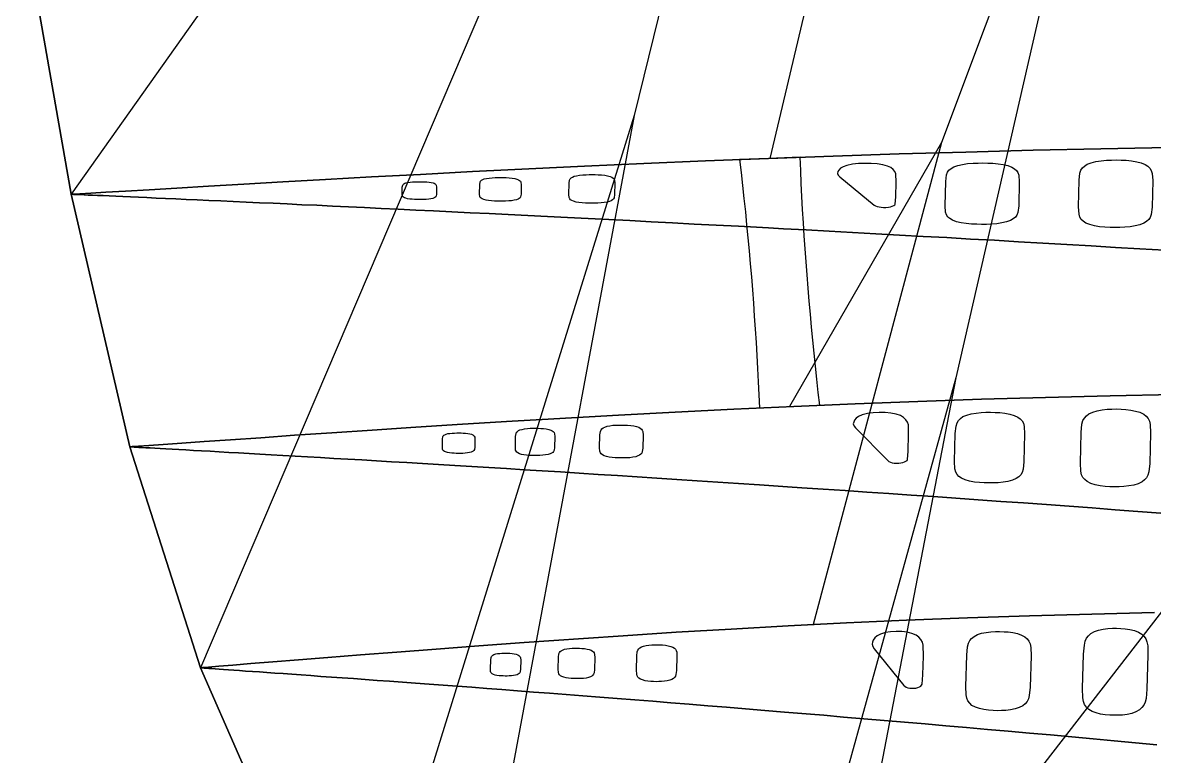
# Model space of a CAD drawing. Extents: x -1328 to 1439, y -3653 to 3653.
# Drawn here: x -1192 to 39, y -3169 to -2372 of the extents above; entities that cross this region are included whole.
import ezdxf

# ---------------------------------------------------------------- set-up
doc = ezdxf.new("R2010")
doc.units = 0
for name, color, linetype in [('BANDESTENSION', 5, 'CONTINUOUS'), ('EXTRADOS', 7, 'CONTINUOUS'), ('INTRADOS', 7, 'CONTINUOUS'), ('NERVURES', 1, 'CONTINUOUS'), ('SUSPENTAGE', 8, 'CONTINUOUS'), ('TROUS', 2, 'CONTINUOUS')]:
    doc.layers.add(name, color=color, linetype=linetype)

msp = doc.modelspace()

# ---------------------------------------------------------------- linework, layer by layer
at = {"layer": 'BANDESTENSION', "color": 5, "linetype": 'CONTINUOUS'}
msp.add_polyline3d([(-346.8, -2518.3, 529.4), (-381.1, -2519.5, 526.5), (-412.6, -2520.8, 523.6), (-412.6, -2520.8, 523.6), (-410.9, -2534.9, 532.4), (-409.3, -2549.1, 541.2), (-407.8, -2563.2, 549.9), (-406.3, -2577.4, 558.7), (-404.9, -2591.6, 567.5), (-403.5, -2605.7, 576.2), (-402.2, -2619.9, 585), (-401, -2634.1, 593.8), (-399.8, -2648.3, 602.5), (-398.7, -2662.5, 611.3), (-397.6, -2676.8, 620), (-396.6, -2691, 628.8), (-395.6, -2705.2, 637.5), (-394.7, -2719.4, 646.2), (-393.9, -2733.7, 655), (-393.1, -2747.9, 663.7), (-392.4, -2762.2, 672.4), (-391.7, -2776.4, 681.2), (-391.1, -2790.7, 689.9), (-391.1, -2790.7, 689.9), (-353.7, -2789, 693.1), (-325.3, -2787.8, 695.2), (-325.3, -2787.8, 695.2), (-327, -2773.7, 686.5), (-328.5, -2759.5, 677.7), (-330.1, -2745.4, 669), (-331.6, -2731.3, 660.2), (-333, -2717.1, 651.5), (-334.3, -2702.9, 642.8), (-335.6, -2688.8, 634), (-336.9, -2674.6, 625.3), (-338.1, -2660.4, 616.6), (-339.2, -2646.2, 607.8), (-340.3, -2632, 599.1), (-341.3, -2617.8, 590.4), (-342.2, -2603.6, 581.7), (-343.1, -2589.4, 573), (-344, -2575.2, 564.2), (-344.8, -2561, 555.5), (-345.5, -2546.8, 546.8), (-346.1, -2532.5, 538.1), (-346.8, -2518.3, 529.4), (-346.8, -2518.3, 529.4)], dxfattribs=at)
at = {"layer": 'EXTRADOS', "color": 7, "linetype": 'CONTINUOUS'}
for points in [[(49.4, -2619.3, 292), (22.9, -2617.8, 295.7), (-3.6, -2616.2, 299.4), (-30.1, -2614.6, 303.1), (-56.5, -2613.1, 306.7), (-82.8, -2611.5, 310.3), (-109.1, -2610, 313.8), (-135.2, -2608.5, 317.4), (-161.3, -2607.1, 320.8), (-187.3, -2605.6, 324.2), (-213.1, -2604.2, 327.6), (-238.8, -2602.8, 331), (-264.4, -2601.3, 334.3), (-289.8, -2600, 337.5), (-315, -2598.6, 340.7), (-340, -2597.2, 343.9), (-364.8, -2595.9, 347), (-381.3, -2595, 349.1), (-413.8, -2593.3, 353.1), (-438, -2592, 356.1), (-461.9, -2590.8, 359.1), (-485.6, -2589.6, 362), (-508.9, -2588.3, 364.8), (-532, -2587.1, 367.6), (-554.9, -2586, 370.4), (-577.4, -2584.8, 373.1), (-599.6, -2583.7, 375.7), (-621.5, -2582.6, 378.3), (-643, -2581.5, 380.8), (-664.2, -2580.5, 383.3), (-685.1, -2579.5, 385.7), (-705.6, -2578.5, 388.1), (-725.7, -2577.5, 390.4), (-745.5, -2576.5, 392.6), (-764.8, -2575.6, 394.8), (-783.8, -2574.7, 396.9), (-802.3, -2573.8, 399), (-820.4, -2573, 401), (-838.1, -2572.1, 402.9), (-855.4, -2571.3, 404.8), (-872.2, -2570.5, 406.7), (-888.6, -2569.8, 408.4), (-904.5, -2569, 410.2), (-919.9, -2568.3, 411.8), (-934.9, -2567.7, 413.4), (-949.4, -2567, 415), (-963.4, -2566.4, 416.5), (-976.9, -2565.7, 417.9), (-989.9, -2565.2, 419.3), (-1002.4, -2564.6, 420.6), (-1014.4, -2564.1, 421.9), (-1025.8, -2563.5, 423.1), (-1036.8, -2563.1, 424.2), (-1047.2, -2562.6, 425.3), (-1057.1, -2562.1, 426.4), (-1066.4, -2561.7, 427.4), (-1075.2, -2561.3, 428.3), (-1083.5, -2561, 429.1), (-1091.1, -2560.6, 429.9), (-1098.3, -2560.3, 430.7), (-1104.9, -2560, 431.4), (-1110.9, -2559.7, 432), (-1116.3, -2559.5, 432.6), (-1121.2, -2559.3, 433.1), (-1125.5, -2559.1, 433.5), (-1129.3, -2558.9, 433.9), (-1132.5, -2558.8, 434.3), (-1135.1, -2558.7, 434.5), (-1137.1, -2558.6, 434.7), (-1138.5, -2558.5, 434.9), (-1139.4, -2558.5, 435), (-1139.7, -2558.5, 435), (-1192.3, -2258.4, 283)], [(-1139.7, -2558.5, 435), (-1139.4, -2558.5, 435), (-1138.5, -2558.5, 434.9), (-1137.1, -2558.6, 434.7), (-1135.1, -2558.7, 434.5), (-1132.5, -2558.8, 434.3), (-1129.3, -2558.9, 433.9), (-1125.5, -2559.1, 433.5), (-1121.2, -2559.3, 433.1), (-1116.3, -2559.5, 432.6), (-1110.9, -2559.7, 432), (-1104.9, -2560, 431.4), (-1098.3, -2560.3, 430.7), (-1091.1, -2560.6, 429.9), (-1083.5, -2561, 429.1), (-1075.2, -2561.3, 428.3), (-1066.4, -2561.7, 427.4), (-1057.1, -2562.1, 426.4), (-1047.2, -2562.6, 425.3), (-1036.8, -2563.1, 424.2), (-1025.8, -2563.5, 423.1), (-1014.4, -2564.1, 421.9), (-1002.4, -2564.6, 420.6), (-989.9, -2565.2, 419.3), (-976.9, -2565.7, 417.9), (-963.4, -2566.4, 416.5), (-949.4, -2567, 415), (-934.9, -2567.7, 413.4), (-919.9, -2568.3, 411.8), (-904.5, -2569, 410.2), (-888.6, -2569.8, 408.4), (-872.2, -2570.5, 406.7), (-855.4, -2571.3, 404.8), (-838.1, -2572.1, 402.9), (-820.4, -2573, 401), (-802.3, -2573.8, 399), (-783.8, -2574.7, 396.9), (-764.8, -2575.6, 394.8), (-745.5, -2576.5, 392.6), (-725.7, -2577.5, 390.4), (-705.6, -2578.5, 388.1), (-685.1, -2579.5, 385.7), (-664.2, -2580.5, 383.3), (-643, -2581.5, 380.8), (-621.5, -2582.6, 378.3), (-599.6, -2583.7, 375.7), (-577.4, -2584.8, 373.1), (-554.9, -2586, 370.4), (-532, -2587.1, 367.6), (-508.9, -2588.3, 364.8), (-485.6, -2589.6, 362), (-461.9, -2590.8, 359.1), (-438, -2592, 356.1), (-413.8, -2593.3, 353.1), (-381.3, -2595, 349.1), (-364.8, -2595.9, 347), (-340, -2597.2, 343.9), (-315, -2598.6, 340.7), (-289.8, -2600, 337.5), (-264.4, -2601.3, 334.3), (-238.8, -2602.8, 331), (-213.1, -2604.2, 327.6), (-187.3, -2605.6, 324.2), (-161.3, -2607.1, 320.8), (-135.2, -2608.5, 317.4), (-109.1, -2610, 313.8), (-82.8, -2611.5, 310.3), (-56.5, -2613.1, 306.7), (-30.1, -2614.6, 303.1), (-3.6, -2616.2, 299.4), (22.9, -2617.8, 295.7), (49.4, -2619.3, 292)], [(45.7, -2904.9, 480.1), (20.7, -2903, 483.6), (-4.2, -2901.2, 487), (-29.2, -2899.3, 490.3), (-54.1, -2897.5, 493.7), (-78.9, -2895.7, 497), (-103.7, -2893.9, 500.3), (-128.4, -2892.2, 503.5), (-153, -2890.4, 506.7), (-177.5, -2888.7, 509.9), (-201.8, -2887, 513), (-226.1, -2885.3, 516.1), (-250.1, -2883.7, 519.1), (-274.1, -2882, 522.1), (-297.9, -2880.4, 525.1), (-321.5, -2878.8, 528), (-344.9, -2877.3, 530.9), (-360.4, -2876.2, 532.8), (-391.1, -2874.2, 536.5), (-413.9, -2872.7, 539.3), (-436.4, -2871.2, 542), (-458.7, -2869.7, 544.7), (-480.8, -2868.3, 547.3), (-502.6, -2866.9, 549.9), (-524.1, -2865.5, 552.5), (-545.3, -2864.2, 555), (-566.3, -2862.8, 557.4), (-586.9, -2861.5, 559.8), (-607.2, -2860.2, 562.1), (-627.2, -2859, 564.4), (-646.9, -2857.8, 566.6), (-666.2, -2856.6, 568.8), (-685.2, -2855.4, 570.9), (-703.8, -2854.3, 573), (-722.1, -2853.2, 575), (-739.9, -2852.1, 577), (-757.4, -2851.1, 578.9), (-774.5, -2850.1, 580.8), (-791.2, -2849.1, 582.6), (-807.5, -2848.2, 584.3), (-823.3, -2847.2, 586.1), (-838.8, -2846.3, 587.7), (-853.8, -2845.5, 589.3), (-868.4, -2844.6, 590.8), (-882.5, -2843.8, 592.3), (-896.1, -2843, 593.8), (-909.3, -2842.3, 595.2), (-922.1, -2841.5, 596.5), (-934.3, -2840.8, 597.8), (-946.1, -2840.2, 599), (-957.4, -2839.5, 600.2), (-968.2, -2838.9, 601.3), (-978.6, -2838.3, 602.4), (-988.4, -2837.8, 603.4), (-997.7, -2837.3, 604.3), (-1006.5, -2836.8, 605.3), (-1014.8, -2836.3, 606.1), (-1022.6, -2835.9, 606.9), (-1029.8, -2835.5, 607.7), (-1036.6, -2835.1, 608.3), (-1042.8, -2834.7, 609), (-1048.4, -2834.4, 609.6), (-1053.6, -2834.1, 610.1), (-1058.2, -2833.9, 610.6), (-1062.3, -2833.6, 611), (-1065.8, -2833.5, 611.4), (-1068.8, -2833.3, 611.7), (-1071.2, -2833.1, 611.9), (-1073.1, -2833, 612.1), (-1074.5, -2833, 612.2), (-1075.3, -2832.9, 612.3), (-1075.6, -2832.9, 612.4), (-1139.7, -2558.5, 435)], [(-1075.6, -2832.9, 612.4), (-1075.3, -2832.9, 612.3), (-1074.5, -2833, 612.2), (-1073.1, -2833, 612.1), (-1071.2, -2833.1, 611.9), (-1068.8, -2833.3, 611.7), (-1065.8, -2833.5, 611.4), (-1062.3, -2833.6, 611), (-1058.2, -2833.9, 610.6), (-1053.6, -2834.1, 610.1), (-1048.4, -2834.4, 609.6), (-1042.8, -2834.7, 609), (-1036.6, -2835.1, 608.3), (-1029.8, -2835.5, 607.7), (-1022.6, -2835.9, 606.9), (-1014.8, -2836.3, 606.1), (-1006.5, -2836.8, 605.3), (-997.7, -2837.3, 604.3), (-988.4, -2837.8, 603.4), (-978.6, -2838.3, 602.4), (-968.2, -2838.9, 601.3), (-957.4, -2839.5, 600.2), (-946.1, -2840.2, 599), (-934.3, -2840.8, 597.8), (-922.1, -2841.5, 596.5), (-909.3, -2842.3, 595.2), (-896.1, -2843, 593.8), (-882.5, -2843.8, 592.3), (-868.4, -2844.6, 590.8), (-853.8, -2845.5, 589.3), (-838.8, -2846.3, 587.7), (-823.3, -2847.2, 586.1), (-807.5, -2848.2, 584.3), (-791.2, -2849.1, 582.6), (-774.5, -2850.1, 580.8), (-757.4, -2851.1, 578.9), (-739.9, -2852.1, 577), (-722.1, -2853.2, 575), (-703.8, -2854.3, 573), (-685.2, -2855.4, 570.9), (-666.2, -2856.6, 568.8), (-646.9, -2857.8, 566.6), (-627.2, -2859, 564.4), (-607.2, -2860.2, 562.1), (-586.9, -2861.5, 559.8), (-566.3, -2862.8, 557.4), (-545.3, -2864.2, 555), (-524.1, -2865.5, 552.5), (-502.6, -2866.9, 549.9), (-480.8, -2868.3, 547.3), (-458.7, -2869.7, 544.7), (-436.4, -2871.2, 542), (-413.9, -2872.7, 539.3), (-391.1, -2874.2, 536.5), (-360.4, -2876.2, 532.8), (-344.9, -2877.3, 530.9), (-321.5, -2878.8, 528), (-297.9, -2880.4, 525.1), (-274.1, -2882, 522.1), (-250.1, -2883.7, 519.1), (-226.1, -2885.3, 516.1), (-201.8, -2887, 513), (-177.5, -2888.7, 509.9), (-153, -2890.4, 506.7), (-128.4, -2892.2, 503.5), (-103.7, -2893.9, 500.3), (-78.9, -2895.7, 497), (-54.1, -2897.5, 493.7), (-29.2, -2899.3, 490.3), (-4.2, -2901.2, 487), (20.7, -2903, 483.6), (45.7, -2904.9, 480.1)], [(41.2, -3156.7, 698.5), (18.1, -3154.5, 701.6), (-5.1, -3152.3, 704.6), (-28.2, -3150.2, 707.7), (-51.3, -3148.1, 710.6), (-74.4, -3146, 713.6), (-97.4, -3144, 716.5), (-120.3, -3141.9, 719.4), (-143.1, -3139.9, 722.3), (-165.8, -3137.9, 725.1), (-188.4, -3136, 727.9), (-210.9, -3134, 730.7), (-233.2, -3132.1, 733.4), (-255.4, -3130.2, 736.1), (-277.5, -3128.3, 738.7), (-299.4, -3126.5, 741.4), (-321.1, -3124.6, 743.9), (-335.5, -3123.4, 745.7), (-363.9, -3121.1, 749), (-385.1, -3119.3, 751.5), (-406, -3117.6, 753.9), (-426.7, -3115.9, 756.3), (-447.1, -3114.3, 758.7), (-467.4, -3112.6, 761), (-487.3, -3111, 763.3), (-507, -3109.4, 765.5), (-526.4, -3107.9, 767.7), (-545.6, -3106.4, 769.9), (-564.4, -3104.9, 772), (-583, -3103.4, 774), (-601.2, -3102, 776), (-619.2, -3100.7, 778), (-636.8, -3099.3, 779.9), (-654, -3098, 781.8), (-671, -3096.7, 783.6), (-687.6, -3095.5, 785.4), (-703.8, -3094.2, 787.1), (-719.6, -3093.1, 788.8), (-735.1, -3091.9, 790.4), (-750.2, -3090.8, 792), (-764.9, -3089.7, 793.5), (-779.3, -3088.7, 795), (-793.2, -3087.7, 796.4), (-806.7, -3086.7, 797.8), (-819.8, -3085.7, 799.2), (-832.5, -3084.8, 800.5), (-844.7, -3083.9, 801.7), (-856.5, -3083.1, 802.9), (-867.9, -3082.3, 804.1), (-878.8, -3081.5, 805.2), (-889.3, -3080.7, 806.2), (-899.4, -3080, 807.3), (-908.9, -3079.3, 808.2), (-918, -3078.7, 809.1), (-926.7, -3078.1, 810), (-934.9, -3077.5, 810.8), (-942.5, -3077, 811.6), (-949.8, -3076.5, 812.3), (-956.5, -3076, 813), (-962.7, -3075.5, 813.6), (-968.5, -3075.1, 814.2), (-973.8, -3074.8, 814.7), (-978.5, -3074.4, 815.2), (-982.8, -3074.1, 815.6), (-986.6, -3073.9, 816), (-989.9, -3073.6, 816.3), (-992.6, -3073.4, 816.6), (-994.9, -3073.3, 816.8), (-996.7, -3073.2, 817), (-997.9, -3073.1, 817.1), (-998.7, -3073, 817.2), (-999, -3073, 817.2), (-1075.6, -2832.9, 612.4)], [(-999, -3073, 817.2), (-998.7, -3073, 817.2), (-997.9, -3073.1, 817.1), (-996.7, -3073.2, 817), (-994.9, -3073.3, 816.8), (-992.6, -3073.4, 816.6), (-989.9, -3073.6, 816.3), (-986.6, -3073.9, 816), (-982.8, -3074.1, 815.6), (-978.5, -3074.4, 815.2), (-973.8, -3074.8, 814.7), (-968.5, -3075.1, 814.2), (-962.7, -3075.5, 813.6), (-956.5, -3076, 813), (-949.8, -3076.5, 812.3), (-942.5, -3077, 811.6), (-934.9, -3077.5, 810.8), (-926.7, -3078.1, 810), (-918, -3078.7, 809.1), (-908.9, -3079.3, 808.2), (-899.4, -3080, 807.3), (-889.3, -3080.7, 806.2), (-878.8, -3081.5, 805.2), (-867.9, -3082.3, 804.1), (-856.5, -3083.1, 802.9), (-844.7, -3083.9, 801.7), (-832.5, -3084.8, 800.5), (-819.8, -3085.7, 799.2), (-806.7, -3086.7, 797.8), (-793.2, -3087.7, 796.4), (-779.3, -3088.7, 795), (-764.9, -3089.7, 793.5), (-750.2, -3090.8, 792), (-735.1, -3091.9, 790.4), (-719.6, -3093.1, 788.8), (-703.8, -3094.2, 787.1), (-687.6, -3095.5, 785.4), (-671, -3096.7, 783.6), (-654, -3098, 781.8), (-636.8, -3099.3, 779.9), (-619.2, -3100.7, 778), (-601.2, -3102, 776), (-583, -3103.4, 774), (-564.4, -3104.9, 772), (-545.6, -3106.4, 769.9), (-526.4, -3107.9, 767.7), (-507, -3109.4, 765.5), (-487.3, -3111, 763.3), (-467.4, -3112.6, 761), (-447.1, -3114.3, 758.7), (-426.7, -3115.9, 756.3), (-406, -3117.6, 753.9), (-385.1, -3119.3, 751.5), (-363.9, -3121.1, 749), (-335.5, -3123.4, 745.7), (-321.1, -3124.6, 743.9), (-299.4, -3126.5, 741.4), (-277.5, -3128.3, 738.7), (-255.4, -3130.2, 736.1), (-233.2, -3132.1, 733.4), (-210.9, -3134, 730.7), (-188.4, -3136, 727.9), (-165.8, -3137.9, 725.1), (-143.1, -3139.9, 722.3), (-120.3, -3141.9, 719.4), (-97.4, -3144, 716.5), (-74.4, -3146, 713.6), (-51.3, -3148.1, 710.6), (-28.2, -3150.2, 707.7), (-5.1, -3152.3, 704.6), (18.1, -3154.5, 701.6), (41.2, -3156.7, 698.5)], [(-911, -3272.8, 1042.8), (-999, -3073, 817.2)]]:
    msp.add_polyline3d(points, dxfattribs=at)
at = {"layer": 'INTRADOS', "color": 7, "linetype": 'CONTINUOUS'}
for points in [[(-1192.3, -2258.4, 283), (-1139.7, -2558.5, 435), (-1137.3, -2558.3, 435.3), (-1130.1, -2557.9, 436.3), (-1118.3, -2557.2, 438), (-1101.7, -2556.2, 440.3), (-1080.5, -2555, 443.2), (-1054.8, -2553.5, 446.8), (-1024.7, -2551.7, 450.9), (-990.3, -2549.7, 455.6), (-951.7, -2547.5, 460.8), (-909.2, -2545.1, 466.5), (-862.8, -2542.5, 472.6), (-812.9, -2539.7, 479), (-759.5, -2536.9, 485.8), (-703, -2533.9, 492.7), (-664.6, -2532, 497.2), (-581.3, -2528, 506.6), (-516.6, -2525.1, 513.5), (-449.8, -2522.2, 520.2), (-381.1, -2519.5, 526.5), (-310.8, -2517, 532.4), (-239.1, -2514.7, 537.9), (-166.5, -2512.6, 542.8), (-93.3, -2510.7, 547.3), (-19.6, -2509, 551.2), (54.1, -2507.6, 554.6)], [(54.1, -2507.6, 554.6), (-19.6, -2509, 551.2), (-93.3, -2510.7, 547.3), (-166.5, -2512.6, 542.8), (-239.1, -2514.7, 537.9), (-310.8, -2517, 532.4), (-381.1, -2519.5, 526.5), (-449.8, -2522.2, 520.2), (-516.6, -2525.1, 513.5), (-581.3, -2528, 506.6), (-664.6, -2532, 497.2), (-703, -2533.9, 492.7), (-759.5, -2536.9, 485.8), (-812.9, -2539.7, 479), (-862.8, -2542.5, 472.6), (-909.2, -2545.1, 466.5), (-951.7, -2547.5, 460.8), (-990.3, -2549.7, 455.6), (-1024.7, -2551.7, 450.9), (-1054.8, -2553.5, 446.8), (-1080.5, -2555, 443.2), (-1101.7, -2556.2, 440.3), (-1118.3, -2557.2, 438), (-1130.1, -2557.9, 436.3), (-1137.3, -2558.3, 435.3), (-1139.7, -2558.5, 435), (-1075.6, -2832.9, 612.4), (-1073.3, -2832.7, 612.7), (-1066.5, -2832.3, 613.5), (-1055.2, -2831.5, 615), (-1039.4, -2830.4, 617), (-1019.3, -2828.9, 619.6), (-994.8, -2827.2, 622.8), (-966.1, -2825.2, 626.5), (-933.4, -2823, 630.6), (-896.7, -2820.4, 635.2), (-856.2, -2817.7, 640.3), (-812.1, -2814.8, 645.7), (-764.6, -2811.7, 651.4), (-713.8, -2808.4, 657.3), (-660, -2805.1, 663.4), (-627.2, -2803.2, 667), (-544.2, -2798.4, 675.7), (-482.6, -2795.1, 681.7), (-419, -2792, 687.5), (-353.7, -2789, 693.1), (-286.7, -2786.2, 698.2), (-218.6, -2783.6, 702.8), (-149.5, -2781.3, 707.1), (-79.8, -2779.3, 710.8), (-9.7, -2777.5, 714.1), (60.4, -2776, 716.9)], [(60.4, -2776, 716.9), (-9.7, -2777.5, 714.1), (-79.8, -2779.3, 710.8), (-149.5, -2781.3, 707.1), (-218.6, -2783.6, 702.8), (-286.7, -2786.2, 698.2), (-353.7, -2789, 693.1), (-419, -2792, 687.5), (-482.6, -2795.1, 681.7), (-544.2, -2798.4, 675.7), (-627.2, -2803.2, 667), (-660, -2805.1, 663.4), (-713.8, -2808.4, 657.3), (-764.6, -2811.7, 651.4), (-812.1, -2814.8, 645.7), (-856.2, -2817.7, 640.3), (-896.7, -2820.4, 635.2), (-933.4, -2823, 630.6), (-966.1, -2825.2, 626.5), (-994.8, -2827.2, 622.8), (-1019.3, -2828.9, 619.6), (-1039.4, -2830.4, 617), (-1055.2, -2831.5, 615), (-1066.5, -2832.3, 613.5), (-1073.3, -2832.7, 612.7), (-1075.6, -2832.9, 612.4), (-999, -3073, 817.2), (-996.7, -3072.8, 817.5), (-990.1, -3072.3, 818.3), (-979.1, -3071.4, 819.5), (-963.8, -3070.1, 821.3), (-944.1, -3068.5, 823.6), (-920.3, -3066.6, 826.3), (-892.4, -3064.3, 829.5), (-860.5, -3061.8, 833.2), (-824.8, -3058.9, 837.2), (-785.4, -3055.9, 841.6), (-742.5, -3052.6, 846.2), (-696.2, -3049.1, 851.2), (-646.8, -3045.5, 856.3), (-582.4, -3041, 862.6), (-539.3, -3038.1, 866.7), (-481.6, -3034.4, 871.9), (-421.7, -3030.9, 877), (-359.8, -3027.5, 881.8), (-296.2, -3024.3, 886.3), (-231, -3021.4, 890.4), (-164.7, -3018.8, 894.1), (-97.4, -3016.6, 897.3), (-29.6, -3014.6, 900.1), (38.6, -3012.9, 902.5)], [(38.6, -3012.9, 902.5), (-29.6, -3014.6, 900.1), (-97.4, -3016.6, 897.3), (-164.7, -3018.8, 894.1), (-231, -3021.4, 890.4), (-296.2, -3024.3, 886.3), (-359.8, -3027.5, 881.8), (-421.7, -3030.9, 877), (-481.6, -3034.4, 871.9), (-539.3, -3038.1, 866.7), (-582.4, -3041, 862.6), (-646.8, -3045.5, 856.3), (-696.2, -3049.1, 851.2), (-742.5, -3052.6, 846.2), (-785.4, -3055.9, 841.6), (-824.8, -3058.9, 837.2), (-860.5, -3061.8, 833.2), (-892.4, -3064.3, 829.5), (-920.3, -3066.6, 826.3), (-944.1, -3068.5, 823.6), (-963.8, -3070.1, 821.3), (-979.1, -3071.4, 819.5), (-990.1, -3072.3, 818.3), (-996.7, -3072.8, 817.5), (-999, -3073, 817.2), (-911, -3272.8, 1042.8)]]:
    msp.add_polyline3d(points, dxfattribs=at)
at = {"layer": 'NERVURES', "color": 1, "linetype": 'CONTINUOUS'}
for points in [[(54.1, -2507.6, 554.6), (-19.6, -2509, 551.2), (-93.3, -2510.7, 547.3), (-166.5, -2512.6, 542.8), (-239.1, -2514.7, 537.9), (-310.8, -2517, 532.4), (-381.1, -2519.5, 526.5), (-449.8, -2522.2, 520.2), (-516.6, -2525.1, 513.5), (-581.3, -2528, 506.6), (-664.6, -2532, 497.2), (-703, -2533.9, 492.7), (-759.5, -2536.9, 485.8), (-812.9, -2539.7, 479), (-862.8, -2542.5, 472.6), (-909.2, -2545.1, 466.5), (-951.7, -2547.5, 460.8), (-990.3, -2549.7, 455.6), (-1024.7, -2551.7, 450.9), (-1054.8, -2553.5, 446.8), (-1080.5, -2555, 443.2), (-1101.7, -2556.2, 440.3), (-1118.3, -2557.2, 438), (-1130.1, -2557.9, 436.3), (-1137.3, -2558.3, 435.3), (-1139.7, -2558.5, 435), (-1139.7, -2558.5, 435)], [(-1139.7, -2558.5, 435), (-1139.4, -2558.5, 435), (-1138.5, -2558.5, 434.9), (-1137.1, -2558.6, 434.7), (-1135.1, -2558.7, 434.5), (-1132.5, -2558.8, 434.3), (-1129.3, -2558.9, 433.9), (-1125.5, -2559.1, 433.5), (-1121.2, -2559.3, 433.1), (-1116.3, -2559.5, 432.6), (-1110.9, -2559.7, 432), (-1104.9, -2560, 431.4), (-1098.3, -2560.3, 430.7), (-1091.1, -2560.6, 429.9), (-1083.5, -2561, 429.1), (-1075.2, -2561.3, 428.3), (-1066.4, -2561.7, 427.4), (-1057.1, -2562.1, 426.4), (-1047.2, -2562.6, 425.3), (-1036.8, -2563.1, 424.2), (-1025.8, -2563.5, 423.1), (-1014.4, -2564.1, 421.9), (-1002.4, -2564.6, 420.6), (-989.9, -2565.2, 419.3), (-976.9, -2565.7, 417.9), (-963.4, -2566.4, 416.5), (-949.4, -2567, 415), (-934.9, -2567.7, 413.4), (-919.9, -2568.3, 411.8), (-904.5, -2569, 410.2), (-888.6, -2569.8, 408.4), (-872.2, -2570.5, 406.7), (-855.4, -2571.3, 404.8), (-838.1, -2572.1, 402.9), (-820.4, -2573, 401), (-802.3, -2573.8, 399), (-783.8, -2574.7, 396.9), (-764.8, -2575.6, 394.8), (-745.5, -2576.5, 392.6), (-725.7, -2577.5, 390.4), (-705.6, -2578.5, 388.1), (-685.1, -2579.5, 385.7), (-664.2, -2580.5, 383.3), (-643, -2581.5, 380.8), (-621.5, -2582.6, 378.3), (-599.6, -2583.7, 375.7), (-577.4, -2584.8, 373.1), (-554.9, -2586, 370.4), (-532, -2587.1, 367.6), (-508.9, -2588.3, 364.8), (-485.6, -2589.6, 362), (-461.9, -2590.8, 359.1), (-438, -2592, 356.1), (-413.8, -2593.3, 353.1), (-381.3, -2595, 349.1), (-364.8, -2595.9, 347), (-340, -2597.2, 343.9), (-315, -2598.6, 340.7), (-289.8, -2600, 337.5), (-264.4, -2601.3, 334.3), (-238.8, -2602.8, 331), (-213.1, -2604.2, 327.6), (-187.3, -2605.6, 324.2), (-161.3, -2607.1, 320.8), (-135.2, -2608.5, 317.4), (-109.1, -2610, 313.8), (-82.8, -2611.5, 310.3), (-56.5, -2613.1, 306.7), (-30.1, -2614.6, 303.1), (-3.6, -2616.2, 299.4), (22.9, -2617.8, 295.7), (49.4, -2619.3, 292)], [(60.4, -2776, 716.9), (-9.7, -2777.5, 714.1), (-79.8, -2779.3, 710.8), (-149.5, -2781.3, 707.1), (-218.6, -2783.6, 702.8), (-286.7, -2786.2, 698.2), (-353.7, -2789, 693.1), (-419, -2792, 687.5), (-482.6, -2795.1, 681.7), (-544.2, -2798.4, 675.7), (-627.2, -2803.2, 667), (-660, -2805.1, 663.4), (-713.8, -2808.4, 657.3), (-764.6, -2811.7, 651.4), (-812.1, -2814.8, 645.7), (-856.2, -2817.7, 640.3), (-896.7, -2820.4, 635.2), (-933.4, -2823, 630.6), (-966.1, -2825.2, 626.5), (-994.8, -2827.2, 622.8), (-1019.3, -2828.9, 619.6), (-1039.4, -2830.4, 617), (-1055.2, -2831.5, 615), (-1066.5, -2832.3, 613.5), (-1073.3, -2832.7, 612.7), (-1075.6, -2832.9, 612.4), (-1075.6, -2832.9, 612.4)], [(-1075.6, -2832.9, 612.4), (-1075.3, -2832.9, 612.3), (-1074.5, -2833, 612.2), (-1073.1, -2833, 612.1), (-1071.2, -2833.1, 611.9), (-1068.8, -2833.3, 611.7), (-1065.8, -2833.5, 611.4), (-1062.3, -2833.6, 611), (-1058.2, -2833.9, 610.6), (-1053.6, -2834.1, 610.1), (-1048.4, -2834.4, 609.6), (-1042.8, -2834.7, 609), (-1036.6, -2835.1, 608.3), (-1029.8, -2835.5, 607.7), (-1022.6, -2835.9, 606.9), (-1014.8, -2836.3, 606.1), (-1006.5, -2836.8, 605.3), (-997.7, -2837.3, 604.3), (-988.4, -2837.8, 603.4), (-978.6, -2838.3, 602.4), (-968.2, -2838.9, 601.3), (-957.4, -2839.5, 600.2), (-946.1, -2840.2, 599), (-934.3, -2840.8, 597.8), (-922.1, -2841.5, 596.5), (-909.3, -2842.3, 595.2), (-896.1, -2843, 593.8), (-882.5, -2843.8, 592.3), (-868.4, -2844.6, 590.8), (-853.8, -2845.5, 589.3), (-838.8, -2846.3, 587.7), (-823.3, -2847.2, 586.1), (-807.5, -2848.2, 584.3), (-791.2, -2849.1, 582.6), (-774.5, -2850.1, 580.8), (-757.4, -2851.1, 578.9), (-739.9, -2852.1, 577), (-722.1, -2853.2, 575), (-703.8, -2854.3, 573), (-685.2, -2855.4, 570.9), (-666.2, -2856.6, 568.8), (-646.9, -2857.8, 566.6), (-627.2, -2859, 564.4), (-607.2, -2860.2, 562.1), (-586.9, -2861.5, 559.8), (-566.3, -2862.8, 557.4), (-545.3, -2864.2, 555), (-524.1, -2865.5, 552.5), (-502.6, -2866.9, 549.9), (-480.8, -2868.3, 547.3), (-458.7, -2869.7, 544.7), (-436.4, -2871.2, 542), (-413.9, -2872.7, 539.3), (-391.1, -2874.2, 536.5), (-360.4, -2876.2, 532.8), (-344.9, -2877.3, 530.9), (-321.5, -2878.8, 528), (-297.9, -2880.4, 525.1), (-274.1, -2882, 522.1), (-250.1, -2883.7, 519.1), (-226.1, -2885.3, 516.1), (-201.8, -2887, 513), (-177.5, -2888.7, 509.9), (-153, -2890.4, 506.7), (-128.4, -2892.2, 503.5), (-103.7, -2893.9, 500.3), (-78.9, -2895.7, 497), (-54.1, -2897.5, 493.7), (-29.2, -2899.3, 490.3), (-4.2, -2901.2, 487), (20.7, -2903, 483.6), (45.7, -2904.9, 480.1)], [(38.6, -3012.9, 902.5), (-29.6, -3014.6, 900.1), (-97.4, -3016.6, 897.3), (-164.7, -3018.8, 894.1), (-231, -3021.4, 890.4), (-296.2, -3024.3, 886.3), (-359.8, -3027.5, 881.8), (-421.7, -3030.9, 877), (-481.6, -3034.4, 871.9), (-539.3, -3038.1, 866.7), (-582.4, -3041, 862.6), (-646.8, -3045.5, 856.3), (-696.2, -3049.1, 851.2), (-742.5, -3052.6, 846.2), (-785.4, -3055.9, 841.6), (-824.8, -3058.9, 837.2), (-860.5, -3061.8, 833.2), (-892.4, -3064.3, 829.5), (-920.3, -3066.6, 826.3), (-944.1, -3068.5, 823.6), (-963.8, -3070.1, 821.3), (-979.1, -3071.4, 819.5), (-990.1, -3072.3, 818.3), (-996.7, -3072.8, 817.5), (-999, -3073, 817.2), (-999, -3073, 817.2)], [(-999, -3073, 817.2), (-998.7, -3073, 817.2), (-997.9, -3073.1, 817.1), (-996.7, -3073.2, 817), (-994.9, -3073.3, 816.8), (-992.6, -3073.4, 816.6), (-989.9, -3073.6, 816.3), (-986.6, -3073.9, 816), (-982.8, -3074.1, 815.6), (-978.5, -3074.4, 815.2), (-973.8, -3074.8, 814.7), (-968.5, -3075.1, 814.2), (-962.7, -3075.5, 813.6), (-956.5, -3076, 813), (-949.8, -3076.5, 812.3), (-942.5, -3077, 811.6), (-934.9, -3077.5, 810.8), (-926.7, -3078.1, 810), (-918, -3078.7, 809.1), (-908.9, -3079.3, 808.2), (-899.4, -3080, 807.3), (-889.3, -3080.7, 806.2), (-878.8, -3081.5, 805.2), (-867.9, -3082.3, 804.1), (-856.5, -3083.1, 802.9), (-844.7, -3083.9, 801.7), (-832.5, -3084.8, 800.5), (-819.8, -3085.7, 799.2), (-806.7, -3086.7, 797.8), (-793.2, -3087.7, 796.4), (-779.3, -3088.7, 795), (-764.9, -3089.7, 793.5), (-750.2, -3090.8, 792), (-735.1, -3091.9, 790.4), (-719.6, -3093.1, 788.8), (-703.8, -3094.2, 787.1), (-687.6, -3095.5, 785.4), (-671, -3096.7, 783.6), (-654, -3098, 781.8), (-636.8, -3099.3, 779.9), (-619.2, -3100.7, 778), (-601.2, -3102, 776), (-583, -3103.4, 774), (-564.4, -3104.9, 772), (-545.6, -3106.4, 769.9), (-526.4, -3107.9, 767.7), (-507, -3109.4, 765.5), (-487.3, -3111, 763.3), (-467.4, -3112.6, 761), (-447.1, -3114.3, 758.7), (-426.7, -3115.9, 756.3), (-406, -3117.6, 753.9), (-385.1, -3119.3, 751.5), (-363.9, -3121.1, 749), (-335.5, -3123.4, 745.7), (-321.1, -3124.6, 743.9), (-299.4, -3126.5, 741.4), (-277.5, -3128.3, 738.7), (-255.4, -3130.2, 736.1), (-233.2, -3132.1, 733.4), (-210.9, -3134, 730.7), (-188.4, -3136, 727.9), (-165.8, -3137.9, 725.1), (-143.1, -3139.9, 722.3), (-120.3, -3141.9, 719.4), (-97.4, -3144, 716.5), (-74.4, -3146, 713.6), (-51.3, -3148.1, 710.6), (-28.2, -3150.2, 707.7), (-5.1, -3152.3, 704.6), (18.1, -3154.5, 701.6), (41.2, -3156.7, 698.5)]]:
    msp.add_polyline3d(points, dxfattribs=at)
at = {"layer": 'SUSPENTAGE', "color": 8, "linetype": 'CONTINUOUS'}
for points in [[(-234.6, -1283.1, 2821.7), (-1139.7, -2558.5, 435)], [(-234.6, -1283.1, 2821.7), (-999, -3073, 817.2)], [(-234.6, -1283.1, 2821.7), (-527.2, -2472.8, 2052.8)], [(-236.4, -1916, 1180), (-379.7, -2519.5, 526.6)], [(-2.1, -1993.5, 2407.2), (-193.1, -2502.1, 1506.4)], [(-2.1, -1993.5, 2407.2), (-177.4, -2758.1, 1706.2)], [(-527.2, -2472.8, 2052.8), (-822.3, -3422.4, 1285.3)], [(-527.2, -2472.8, 2052.8), (-721.3, -3512.3, 1534.8)], [(-193.1, -2502.1, 1506.4), (-358.2, -2789.2, 692.7)], [(-193.1, -2502.1, 1506.4), (-332.6, -3026.1, 883.7)], [(-177.4, -2758.1, 1706.2), (-306.7, -3225.1, 1094.7)], [(-177.4, -2758.1, 1706.2), (-297.2, -3378.3, 1320.9)], [(216.7, -2792.3, 2200.7), (-317.1, -3480.9, 1552.1)]]:
    msp.add_polyline3d(points, dxfattribs=at)
at = {"layer": 'TROUS', "color": 2, "linetype": 'CONTINUOUS'}
for points in [[(-42.4, -2535.6, 488.9), (-41.4, -2532.3, 496.6), (-39.7, -2529.8, 502.3), (-37.4, -2527.8, 507.1), (-34.5, -2525.8, 511.7), (-30.1, -2524.2, 515.6), (-25, -2522.9, 518.5), (-19.4, -2522, 520.6), (-13.6, -2521.5, 521.9), (-8, -2521.3, 522.3), (-2.8, -2521.2, 522.5), (2.6, -2521.3, 522.2), (7.9, -2521.6, 521.7), (13.7, -2522.2, 520.3), (19.3, -2523.1, 518.2), (24.3, -2524.3, 515.2), (28.6, -2526.1, 511.2), (31.5, -2528, 506.5), (33.7, -2530.1, 501.7), (35.2, -2532.5, 496), (36.1, -2535.8, 488.2), (36.7, -2543.6, 469.9), (36, -2572.5, 402), (35.1, -2580.3, 383.7), (34.1, -2583.6, 376), (32.4, -2586, 370.3), (30.1, -2588.1, 365.5), (27.2, -2590, 360.9), (22.8, -2591.7, 356.9), (17.8, -2592.9, 354.1), (12.1, -2593.8, 352), (6.3, -2594.4, 350.7), (1, -2594.5, 350.3), (-4.4, -2594.6, 350.1), (-9.6, -2594.5, 350.3), (-15.2, -2594.3, 350.9), (-21, -2593.7, 352.2), (-26.6, -2592.8, 354.4), (-31.6, -2591.5, 357.4), (-35.9, -2589.8, 361.4), (-38.8, -2587.8, 366), (-41, -2585.8, 370.9), (-42.5, -2583.3, 376.6), (-43.4, -2580, 384.4), (-44, -2572.2, 402.6), (-43.3, -2543.3, 470.6), (-42.4, -2535.6, 488.9), (-42.4, -2535.6, 488.9)], [(-242.5, -2536.4, 486.9), (-243.6, -2533.9, 492.7), (-245.5, -2531.7, 498), (-248.1, -2529.5, 503.1), (-251.6, -2527.8, 507), (-256.8, -2526.5, 510.2), (-262.9, -2525.5, 512.4), (-269.6, -2525, 513.6), (-276.5, -2524.9, 513.9), (-283.3, -2525.2, 513.3), (-289.8, -2525.9, 511.6), (-295.8, -2527.1, 508.7), (-299.9, -2528.6, 505.1), (-302.7, -2530.3, 501.2), (-304.8, -2532.3, 496.6), (-305.7, -2533.9, 492.7), (-306, -2535.8, 488.3), (-305.2, -2537.8, 483.7), (-303.4, -2539.5, 479.5), (-266.1, -2570.3, 407.1), (-264.8, -2571.1, 405.3), (-263, -2571.8, 403.8), (-260.9, -2572.3, 402.6), (-258.5, -2572.6, 401.8), (-255.9, -2572.8, 401.4), (-253.4, -2572.7, 401.5), (-250.8, -2572.5, 402.1), (-248.5, -2572.1, 403), (-246.6, -2571.5, 404.4), (-245, -2570.8, 406), (-243.9, -2570, 407.9), (-243.3, -2569.1, 410), (-242.6, -2561.3, 428.4), (-242.2, -2545.5, 465.4), (-242.5, -2536.4, 486.9), (-242.5, -2536.4, 486.9)], [(-187.6, -2537.5, 484.2), (-186.5, -2534.5, 491.3), (-184.9, -2532.3, 496.5), (-182.6, -2530.5, 500.8), (-179.7, -2528.7, 505), (-175.3, -2527.2, 508.6), (-170.2, -2526, 511.2), (-164.6, -2525.2, 513.1), (-158.7, -2524.7, 514.3), (-153.2, -2524.6, 514.6), (-148, -2524.5, 514.8), (-142.6, -2524.6, 514.6), (-137.3, -2524.8, 514.1), (-131.5, -2525.4, 512.8), (-125.9, -2526.2, 510.9), (-120.9, -2527.3, 508.1), (-116.5, -2528.9, 504.5), (-113.7, -2530.7, 500.3), (-111.5, -2532.6, 495.9), (-109.9, -2534.8, 490.7), (-109, -2537.8, 483.6), (-108.5, -2544.9, 467), (-109, -2571.2, 405.2), (-109.9, -2578.2, 388.6), (-111, -2581.2, 381.6), (-112.6, -2583.4, 376.4), (-114.9, -2585.3, 372), (-117.8, -2587, 367.9), (-122.2, -2588.6, 364.3), (-127.3, -2589.7, 361.6), (-132.9, -2590.5, 359.8), (-138.8, -2591, 358.6), (-144, -2591.2, 358.2), (-149.5, -2591.2, 358), (-154.7, -2591.1, 358.3), (-160.2, -2590.9, 358.8), (-166, -2590.4, 360), (-171.6, -2589.5, 362), (-176.6, -2588.4, 364.7), (-180.9, -2586.8, 368.4), (-183.8, -2585, 372.6), (-186, -2583.2, 377), (-187.6, -2580.9, 382.2), (-188.5, -2578, 389.2), (-189, -2570.9, 405.9), (-188.4, -2544.6, 467.6), (-187.6, -2537.5, 484.2), (-187.6, -2537.5, 484.2)], [(-779, -2548.6, 458.3), (-778.5, -2547.7, 460.3), (-777.8, -2547.1, 461.8), (-776.7, -2546.5, 463.1), (-775.4, -2546, 464.3), (-773.3, -2545.6, 465.3), (-771, -2545.3, 466), (-768.3, -2545, 466.6), (-765.6, -2544.9, 466.9), (-763, -2544.8, 467), (-760.6, -2544.8, 467.1), (-758.1, -2544.9, 467), (-755.6, -2544.9, 466.8), (-752.9, -2545.1, 466.5), (-750.3, -2545.3, 465.9), (-747.9, -2545.7, 465.1), (-745.9, -2546.1, 464), (-744.6, -2546.6, 462.8), (-743.5, -2547.2, 461.5), (-742.8, -2547.8, 460), (-742.4, -2548.7, 458), (-742.1, -2550.8, 453.1), (-742.3, -2558.4, 435.3), (-742.6, -2560.4, 430.4), (-743.1, -2561.3, 428.4), (-743.9, -2561.9, 426.9), (-744.9, -2562.5, 425.7), (-746.3, -2563, 424.4), (-748.3, -2563.4, 423.4), (-750.7, -2563.7, 422.7), (-753.3, -2564, 422.1), (-756, -2564.1, 421.8), (-758.5, -2564.1, 421.7), (-761, -2564.2, 421.6), (-763.5, -2564.1, 421.7), (-766, -2564.1, 421.9), (-768.7, -2563.9, 422.2), (-771.4, -2563.7, 422.8), (-773.7, -2563.3, 423.6), (-775.7, -2562.9, 424.7), (-777.1, -2562.3, 425.9), (-778.1, -2561.8, 427.2), (-778.9, -2561.2, 428.7), (-779.3, -2560.3, 430.7), (-779.6, -2558.2, 435.6), (-779.4, -2550.6, 453.4), (-779, -2548.6, 458.3), (-779, -2548.6, 458.3)], [(-694.7, -2545.3, 465.9), (-694.2, -2544.2, 468.6), (-693.2, -2543.3, 470.6), (-692, -2542.6, 472.3), (-690.3, -2541.9, 473.9), (-687.8, -2541.3, 475.3), (-685, -2540.9, 476.3), (-681.8, -2540.6, 477), (-678.5, -2540.4, 477.4), (-675.4, -2540.3, 477.6), (-672.4, -2540.3, 477.7), (-669.4, -2540.4, 477.5), (-666.4, -2540.4, 477.4), (-663.1, -2540.7, 476.9), (-660, -2541, 476.1), (-657.1, -2541.4, 475), (-654.7, -2542, 473.6), (-653, -2542.7, 472), (-651.8, -2543.5, 470.3), (-650.9, -2544.3, 468.3), (-650.4, -2545.5, 465.6), (-650, -2548.2, 459.2), (-650.3, -2558.3, 435.3), (-650.7, -2561.1, 428.9), (-651.3, -2562.2, 426.2), (-652.2, -2563.1, 424.2), (-653.5, -2563.8, 422.5), (-655.2, -2564.5, 420.9), (-657.6, -2565, 419.6), (-660.5, -2565.5, 418.6), (-663.7, -2565.8, 417.8), (-667, -2566, 417.4), (-669.9, -2566, 417.3), (-673, -2566.1, 417.2), (-675.9, -2566, 417.3), (-679.1, -2565.9, 417.5), (-682.3, -2565.7, 418), (-685.5, -2565.4, 418.8), (-688.3, -2564.9, 419.8), (-690.8, -2564.3, 421.2), (-692.4, -2563.6, 422.9), (-693.7, -2562.9, 424.6), (-694.6, -2562.1, 426.6), (-695.1, -2560.9, 429.3), (-695.4, -2558.2, 435.7), (-695.2, -2548, 459.5), (-694.7, -2545.3, 465.9), (-694.7, -2545.3, 465.9)], [(-597.4, -2543.1, 471), (-596.8, -2541.7, 474.3), (-595.8, -2540.7, 476.7), (-594.4, -2539.9, 478.8), (-592.6, -2539, 480.7), (-589.8, -2538.3, 482.4), (-586.7, -2537.8, 483.6), (-583.2, -2537.4, 484.5), (-579.6, -2537.2, 485), (-576.1, -2537.1, 485.2), (-572.9, -2537.1, 485.2), (-569.5, -2537.1, 485.1), (-566.3, -2537.2, 484.9), (-562.7, -2537.5, 484.3), (-559.2, -2537.9, 483.4), (-556.1, -2538.4, 482.1), (-553.4, -2539.2, 480.4), (-551.6, -2540, 478.4), (-550.2, -2540.9, 476.4), (-549.2, -2541.9, 473.9), (-548.6, -2543.3, 470.6), (-548.3, -2546.6, 462.9), (-548.6, -2558.9, 434.1), (-549.1, -2562.2, 426.3), (-549.7, -2563.6, 423), (-550.7, -2564.6, 420.6), (-552.1, -2565.5, 418.6), (-554, -2566.3, 416.7), (-556.7, -2567, 415), (-559.8, -2567.5, 413.8), (-563.3, -2567.9, 412.9), (-566.9, -2568.1, 412.3), (-570.2, -2568.2, 412.2), (-573.6, -2568.2, 412.1), (-576.8, -2568.2, 412.2), (-580.2, -2568.1, 412.5), (-583.9, -2567.8, 413.1), (-587.3, -2567.4, 414), (-590.4, -2566.9, 415.3), (-593.1, -2566.1, 417), (-594.9, -2565.3, 418.9), (-596.3, -2564.4, 421), (-597.3, -2563.4, 423.4), (-597.9, -2562, 426.7), (-598.2, -2558.7, 434.5), (-598, -2546.4, 463.3), (-597.4, -2543.1, 471), (-597.4, -2543.1, 471)], [(-40.2, -2808.2, 657.7), (-39.2, -2804.4, 664.6), (-37.6, -2801.6, 669.8), (-35.4, -2799.3, 674.1), (-32.6, -2797.1, 678.2), (-28.5, -2795.1, 681.8), (-23.7, -2793.7, 684.3), (-18.3, -2792.7, 686.2), (-12.8, -2792.1, 687.4), (-7.6, -2791.9, 687.7), (-2.7, -2791.8, 687.9), (2.4, -2791.9, 687.6), (7.4, -2792.2, 687.1), (12.9, -2792.9, 685.9), (18.1, -2794, 683.9), (22.9, -2795.4, 681.2), (26.9, -2797.4, 677.6), (29.6, -2799.7, 673.4), (31.7, -2802, 669.1), (33.1, -2804.9, 663.9), (33.9, -2808.7, 656.9), (34.4, -2817.6, 640.4), (33.5, -2850.9, 579.2), (32.6, -2859.9, 562.8), (31.6, -2863.7, 555.8), (30, -2866.5, 550.7), (27.8, -2868.8, 546.4), (25.1, -2871.1, 542.2), (20.9, -2873, 538.7), (16.1, -2874.4, 536.1), (10.8, -2875.4, 534.2), (5.3, -2876.1, 533.1), (0.3, -2876.2, 532.7), (-4.9, -2876.3, 532.6), (-9.8, -2876.2, 532.8), (-15, -2875.9, 533.3), (-20.4, -2875.2, 534.6), (-25.7, -2874.2, 536.6), (-30.4, -2872.7, 539.2), (-34.5, -2870.7, 542.9), (-37.2, -2868.4, 547.1), (-39.3, -2866.1, 551.4), (-40.7, -2863.3, 556.6), (-41.5, -2859.5, 563.6), (-41.9, -2850.5, 580), (-41.1, -2817.2, 641.2), (-40.2, -2808.2, 657.7), (-40.2, -2808.2, 657.7)], [(-228.9, -2808.9, 656.5), (-230, -2806, 661.8), (-231.8, -2803.4, 666.5), (-234.2, -2800.9, 671.1), (-237.4, -2799, 674.6), (-242.4, -2797.4, 677.5), (-248.1, -2796.4, 679.5), (-254.4, -2795.7, 680.6), (-260.9, -2795.6, 680.9), (-267.4, -2795.9, 680.3), (-273.5, -2796.7, 678.9), (-279.2, -2798.1, 676.2), (-283.1, -2799.8, 673.1), (-285.7, -2801.8, 669.5), (-287.7, -2804, 665.4), (-288.5, -2806, 661.9), (-288.9, -2808.1, 657.9), (-288.1, -2810.4, 653.8), (-286.4, -2812.4, 650), (-251.5, -2847.9, 584.7), (-250.3, -2848.8, 583.1), (-248.6, -2849.6, 581.7), (-246.6, -2850.2, 580.6), (-244.4, -2850.6, 579.9), (-241.9, -2850.7, 579.6), (-239.5, -2850.7, 579.7), (-237.1, -2850.4, 580.1), (-235, -2850, 581), (-233.1, -2849.3, 582.2), (-231.6, -2848.5, 583.7), (-230.5, -2847.6, 585.4), (-230, -2846.6, 587.2), (-229.2, -2837.6, 603.8), (-228.8, -2819.4, 637.2), (-228.9, -2808.9, 656.5), (-228.9, -2808.9, 656.5)], [(-177.2, -2810.3, 653.9), (-176.1, -2806.8, 660.3), (-174.6, -2804.3, 665), (-172.4, -2802.2, 668.9), (-169.6, -2800.1, 672.6), (-165.4, -2798.4, 675.8), (-160.7, -2797.1, 678.2), (-155.3, -2796.2, 679.8), (-149.8, -2795.6, 680.9), (-144.6, -2795.4, 681.2), (-139.7, -2795.3, 681.4), (-134.6, -2795.5, 681.1), (-129.6, -2795.7, 680.7), (-124.1, -2796.3, 679.5), (-118.8, -2797.3, 677.7), (-114.1, -2798.7, 675.3), (-110.1, -2800.5, 672), (-107.4, -2802.5, 668.2), (-105.3, -2804.7, 664.2), (-103.9, -2807.2, 659.5), (-103, -2810.7, 653.2), (-102.6, -2818.8, 638.2), (-103.3, -2849.1, 582.5), (-104.2, -2857.3, 567.6), (-105.2, -2860.7, 561.3), (-106.8, -2863.3, 556.6), (-109, -2865.4, 552.7), (-111.8, -2867.4, 548.9), (-115.9, -2869.2, 545.7), (-120.7, -2870.5, 543.4), (-126, -2871.4, 541.7), (-131.5, -2871.9, 540.6), (-136.5, -2872.1, 540.3), (-141.7, -2872.2, 540.2), (-146.6, -2872.1, 540.4), (-151.8, -2871.8, 540.9), (-157.2, -2871.2, 542), (-162.5, -2870.2, 543.8), (-167.2, -2868.9, 546.3), (-171.3, -2867.1, 549.6), (-174, -2865, 553.4), (-176.1, -2862.9, 557.3), (-177.5, -2860.3, 562), (-178.4, -2856.8, 568.4), (-178.8, -2848.7, 583.4), (-178, -2818.4, 639), (-177.2, -2810.3, 653.9), (-177.2, -2810.3, 653.9)], [(-735.2, -2822.1, 632.3), (-734.8, -2821.1, 634.1), (-734.1, -2820.3, 635.4), (-733.1, -2819.7, 636.6), (-731.8, -2819.1, 637.6), (-729.8, -2818.6, 638.6), (-727.6, -2818.3, 639.2), (-725.1, -2818, 639.7), (-722.6, -2817.9, 640), (-720.1, -2817.8, 640.1), (-717.8, -2817.8, 640.1), (-715.4, -2817.8, 640), (-713.1, -2817.9, 639.9), (-710.6, -2818.1, 639.6), (-708.1, -2818.4, 639), (-705.9, -2818.8, 638.3), (-704, -2819.3, 637.3), (-702.7, -2819.9, 636.2), (-701.8, -2820.5, 635.1), (-701.1, -2821.3, 633.7), (-700.7, -2822.3, 631.9), (-700.4, -2824.6, 627.5), (-700.6, -2833.4, 611.4), (-701, -2835.8, 607.1), (-701.5, -2836.8, 605.3), (-702.2, -2837.5, 603.9), (-703.2, -2838.1, 602.8), (-704.5, -2838.7, 601.7), (-706.4, -2839.2, 600.8), (-708.6, -2839.6, 600.1), (-711.1, -2839.8, 599.6), (-713.7, -2840, 599.3), (-716, -2840, 599.3), (-718.4, -2840.1, 599.2), (-720.7, -2840, 599.3), (-723.1, -2839.9, 599.4), (-725.7, -2839.7, 599.8), (-728.1, -2839.5, 600.3), (-730.4, -2839.1, 601), (-732.3, -2838.5, 602), (-733.5, -2837.9, 603.1), (-734.5, -2837.3, 604.3), (-735.2, -2836.6, 605.6), (-735.6, -2835.6, 607.5), (-735.8, -2833.2, 611.8), (-735.6, -2824.4, 627.9), (-735.2, -2822.1, 632.3), (-735.2, -2822.1, 632.3)], [(-655.7, -2818.5, 638.9), (-655.1, -2817.1, 641.3), (-654.3, -2816.1, 643.1), (-653, -2815.3, 644.6), (-651.5, -2814.5, 646.1), (-649.1, -2813.9, 647.3), (-646.4, -2813.4, 648.2), (-643.4, -2813, 648.9), (-640.3, -2812.8, 649.2), (-637.4, -2812.8, 649.4), (-634.6, -2812.7, 649.4), (-631.7, -2812.8, 649.3), (-628.9, -2812.9, 649.1), (-625.8, -2813.1, 648.7), (-622.8, -2813.5, 648), (-620.2, -2814, 647), (-617.9, -2814.7, 645.7), (-616.3, -2815.5, 644.3), (-615.2, -2816.4, 642.7), (-614.3, -2817.4, 640.9), (-613.9, -2818.7, 638.5), (-613.6, -2821.8, 632.7), (-613.9, -2833.5, 611.2), (-614.3, -2836.7, 605.5), (-614.9, -2838, 603), (-615.7, -2839, 601.2), (-617, -2839.8, 599.7), (-618.5, -2840.6, 598.3), (-620.9, -2841.2, 597.1), (-623.6, -2841.7, 596.2), (-626.6, -2842.1, 595.5), (-629.7, -2842.3, 595.1), (-632.5, -2842.3, 595), (-635.4, -2842.4, 595), (-638.1, -2842.3, 595.1), (-641.1, -2842.2, 595.3), (-644.2, -2842, 595.7), (-647.2, -2841.6, 596.4), (-649.8, -2841.1, 597.4), (-652.1, -2840.4, 598.7), (-653.7, -2839.6, 600.1), (-654.9, -2838.7, 601.6), (-655.7, -2837.7, 603.5), (-656.2, -2836.4, 605.9), (-656.4, -2833.3, 611.7), (-656.2, -2821.6, 633.1), (-655.7, -2818.5, 638.9), (-655.7, -2818.5, 638.9)], [(-563.9, -2816.1, 643.2), (-563.3, -2814.5, 646.2), (-562.3, -2813.3, 648.4), (-561, -2812.3, 650.2), (-559.2, -2811.4, 651.9), (-556.7, -2810.6, 653.4), (-553.7, -2810, 654.5), (-550.4, -2809.5, 655.3), (-547, -2809.3, 655.8), (-543.7, -2809.2, 655.9), (-540.7, -2809.2, 656), (-537.5, -2809.2, 655.8), (-534.4, -2809.4, 655.6), (-531, -2809.7, 655.1), (-527.7, -2810.1, 654.2), (-524.8, -2810.7, 653.1), (-522.3, -2811.6, 651.5), (-520.6, -2812.6, 649.7), (-519.3, -2813.6, 647.9), (-518.4, -2814.8, 645.7), (-517.9, -2816.4, 642.7), (-517.5, -2820.2, 635.8), (-517.9, -2834.3, 609.8), (-518.4, -2838.1, 602.8), (-519, -2839.7, 599.9), (-520, -2840.9, 597.7), (-521.3, -2841.9, 595.9), (-523.1, -2842.8, 594.1), (-525.6, -2843.6, 592.6), (-528.6, -2844.2, 591.5), (-531.9, -2844.7, 590.8), (-535.3, -2844.9, 590.3), (-538.4, -2845, 590.2), (-541.6, -2845, 590.1), (-544.6, -2845, 590.2), (-547.9, -2844.8, 590.4), (-551.3, -2844.5, 591), (-554.6, -2844.1, 591.8), (-557.5, -2843.5, 593), (-560, -2842.6, 594.5), (-561.7, -2841.6, 596.3), (-563, -2840.6, 598.2), (-563.9, -2839.4, 600.4), (-564.4, -2837.8, 603.3), (-564.8, -2834, 610.3), (-564.4, -2819.9, 636.3), (-563.9, -2816.1, 643.2), (-563.9, -2816.1, 643.2)], [(-212.8, -3048.5, 852), (-213.7, -3045.3, 856.5), (-215.3, -3042.4, 860.7), (-217.6, -3039.6, 864.6), (-220.6, -3037.5, 867.7), (-225.1, -3035.6, 870.2), (-230.5, -3034.4, 871.9), (-236.3, -3033.7, 873), (-242.3, -3033.5, 873.2), (-248.3, -3033.9, 872.8), (-254, -3034.7, 871.5), (-259.3, -3036.3, 869.3), (-262.9, -3038.2, 866.5), (-265.4, -3040.4, 863.5), (-267.2, -3042.9, 859.9), (-268.1, -3045.1, 856.9), (-268.4, -3047.4, 853.5), (-267.7, -3050, 849.9), (-266.2, -3052.3, 846.6), (-234.1, -3092.1, 790.1), (-233, -3093.1, 788.7), (-231.5, -3094, 787.5), (-229.6, -3094.6, 786.5), (-227.5, -3095.1, 785.9), (-225.3, -3095.3, 785.6), (-223, -3095.2, 785.7), (-220.8, -3095, 786.1), (-218.8, -3094.4, 786.8), (-217, -3093.7, 787.8), (-215.6, -3092.8, 789.1), (-214.6, -3091.8, 790.6), (-214.1, -3090.7, 792.1), (-213.3, -3080.6, 806.5), (-212.7, -3060.3, 835.3), (-212.8, -3048.5, 852), (-212.8, -3048.5, 852)], [(-164.7, -3050.2, 849.6), (-163.7, -3046.3, 855), (-162.2, -3043.5, 859.1), (-160.2, -3041.1, 862.5), (-157.6, -3038.9, 865.7), (-153.7, -3036.9, 868.4), (-149.3, -3035.5, 870.5), (-144.3, -3034.5, 871.9), (-139.2, -3033.9, 872.8), (-134.3, -3033.7, 873), (-129.8, -3033.6, 873.1), (-125, -3033.8, 872.9), (-120.4, -3034, 872.5), (-115.3, -3034.8, 871.5), (-110.4, -3035.9, 869.9), (-106.1, -3037.4, 867.8), (-102.3, -3039.4, 864.9), (-99.8, -3041.7, 861.6), (-97.9, -3044.1, 858.2), (-96.6, -3047, 854.1), (-95.9, -3050.9, 848.6), (-95.5, -3060, 835.7), (-96.6, -3093.9, 787.6), (-97.5, -3103, 774.7), (-98.5, -3106.8, 769.2), (-99.9, -3109.7, 765.2), (-102, -3112, 761.8), (-104.6, -3114.3, 758.6), (-108.5, -3116.3, 755.8), (-112.9, -3117.7, 753.8), (-117.9, -3118.7, 752.4), (-123, -3119.3, 751.5), (-127.6, -3119.5, 751.3), (-132.4, -3119.6, 751.1), (-136.9, -3119.4, 751.4), (-141.8, -3119.1, 751.8), (-146.8, -3118.4, 752.8), (-151.7, -3117.3, 754.4), (-156.1, -3115.8, 756.5), (-159.9, -3113.8, 759.4), (-162.3, -3111.4, 762.7), (-164.2, -3109, 766.1), (-165.5, -3106.1, 770.2), (-166.3, -3102.3, 775.7), (-166.6, -3093.2, 788.6), (-165.6, -3059.3, 836.7), (-164.7, -3050.2, 849.6), (-164.7, -3050.2, 849.6)], [(-37.5, -3048.3, 852.3), (-36.6, -3044.1, 858.3), (-35.1, -3040.9, 862.7), (-33, -3038.3, 866.4), (-30.4, -3035.8, 870), (-26.5, -3033.7, 873), (-22.1, -3032.1, 875.2), (-17.1, -3031, 876.8), (-12, -3030.3, 877.8), (-7.1, -3030.1, 878.1), (-2.6, -3030, 878.2), (2.2, -3030.2, 878), (6.8, -3030.5, 877.5), (11.9, -3031.3, 876.4), (16.8, -3032.5, 874.7), (21.1, -3034.2, 872.4), (24.9, -3036.4, 869.2), (27.3, -3038.9, 865.6), (29.2, -3041.6, 861.8), (30.5, -3044.7, 857.3), (31.3, -3049, 851.3), (31.6, -3059, 837.1), (30.5, -3096.3, 784.2), (29.5, -3106.3, 770), (28.5, -3110.5, 764), (27, -3113.7, 759.5), (25, -3116.3, 755.8), (22.4, -3118.8, 752.3), (18.5, -3120.9, 749.2), (14, -3122.5, 747), (9.1, -3123.6, 745.4), (4, -3124.3, 744.5), (-0.7, -3124.5, 744.2), (-5.4, -3124.6, 744), (-10, -3124.4, 744.3), (-14.8, -3124.1, 744.7), (-19.9, -3123.3, 745.9), (-24.8, -3122.1, 747.6), (-29.1, -3120.4, 749.9), (-32.9, -3118.2, 753.1), (-35.3, -3115.7, 756.7), (-37.3, -3113, 760.4), (-38.6, -3109.8, 764.9), (-39.3, -3105.6, 771), (-39.6, -3095.6, 785.2), (-38.5, -3058.3, 838.1), (-37.5, -3048.3, 852.3), (-37.5, -3048.3, 852.3)], [(-609, -3058, 838.5), (-608.5, -3056.5, 840.6), (-607.7, -3055.4, 842.2), (-606.5, -3054.5, 843.4), (-605.1, -3053.7, 844.7), (-602.9, -3052.9, 845.7), (-600.4, -3052.4, 846.5), (-597.6, -3052, 847), (-594.7, -3051.8, 847.4), (-592, -3051.7, 847.5), (-589.4, -3051.7, 847.5), (-586.7, -3051.7, 847.4), (-584.1, -3051.9, 847.2), (-581.2, -3052.2, 846.8), (-578.5, -3052.6, 846.2), (-576, -3053.2, 845.4), (-573.9, -3054, 844.2), (-572.5, -3054.9, 843), (-571.4, -3055.8, 841.6), (-570.6, -3056.9, 840.1), (-570.2, -3058.4, 837.9), (-569.9, -3061.9, 833), (-570.3, -3075, 814.4), (-570.8, -3078.5, 809.4), (-571.3, -3080, 807.3), (-572.1, -3081.1, 805.8), (-573.3, -3082, 804.5), (-574.7, -3082.8, 803.3), (-576.9, -3083.6, 802.2), (-579.4, -3084.1, 801.4), (-582.2, -3084.5, 800.9), (-585.1, -3084.7, 800.6), (-587.7, -3084.8, 800.5), (-590.4, -3084.8, 800.5), (-593, -3084.7, 800.6), (-595.7, -3084.6, 800.7), (-598.6, -3084.3, 801.1), (-601.3, -3083.9, 801.8), (-603.8, -3083.3, 802.6), (-605.9, -3082.5, 803.7), (-607.3, -3081.6, 805), (-608.4, -3080.7, 806.3), (-609.2, -3079.6, 807.9), (-609.6, -3078.1, 810), (-609.9, -3074.6, 815), (-609.5, -3061.5, 833.5), (-609, -3058, 838.5), (-609, -3058, 838.5)], [(-523.8, -3055.6, 841.9), (-523.2, -3053.8, 844.4), (-522.3, -3052.5, 846.3), (-521, -3051.4, 847.9), (-519.4, -3050.4, 849.4), (-517, -3049.5, 850.6), (-514.2, -3048.8, 851.6), (-511.2, -3048.3, 852.2), (-508, -3048.1, 852.6), (-505, -3048, 852.7), (-502.2, -3047.9, 852.8), (-499.2, -3048, 852.7), (-496.3, -3048.2, 852.5), (-493.2, -3048.5, 852), (-490.1, -3049, 851.2), (-487.4, -3049.7, 850.2), (-485.1, -3050.7, 848.9), (-483.5, -3051.8, 847.3), (-482.3, -3052.9, 845.7), (-481.5, -3054.3, 843.8), (-481, -3056.1, 841.3), (-480.8, -3060.3, 835.2), (-481.3, -3076.1, 812.8), (-481.8, -3080.4, 806.8), (-482.4, -3082.2, 804.2), (-483.3, -3083.5, 802.4), (-484.5, -3084.6, 800.8), (-486.1, -3085.6, 799.3), (-488.5, -3086.5, 798), (-491.3, -3087.2, 797.1), (-494.4, -3087.7, 796.4), (-497.5, -3087.9, 796), (-500.4, -3088, 795.9), (-503.4, -3088.1, 795.9), (-506.2, -3088, 796), (-509.2, -3087.8, 796.2), (-512.3, -3087.5, 796.7), (-515.4, -3087, 797.4), (-518.1, -3086.2, 798.4), (-520.5, -3085.3, 799.8), (-522, -3084.2, 801.3), (-523.2, -3083.1, 802.9), (-524, -3081.7, 804.8), (-524.5, -3079.9, 807.4), (-524.8, -3075.7, 813.4), (-524.3, -3059.9, 835.8), (-523.8, -3055.6, 841.9), (-523.8, -3055.6, 841.9)], [(-682.9, -3061.8, 833.1), (-682.5, -3060.7, 834.6), (-681.8, -3059.9, 835.8), (-680.9, -3059.2, 836.8), (-679.7, -3058.6, 837.7), (-677.8, -3058, 838.5), (-675.8, -3057.6, 839.1), (-673.5, -3057.3, 839.5), (-671.1, -3057.2, 839.7), (-668.8, -3057.1, 839.8), (-666.7, -3057.1, 839.8), (-664.5, -3057.2, 839.7), (-662.3, -3057.2, 839.6), (-660, -3057.5, 839.3), (-657.7, -3057.8, 838.8), (-655.6, -3058.2, 838.2), (-653.9, -3058.8, 837.3), (-652.7, -3059.5, 836.4), (-651.8, -3060.2, 835.4), (-651.2, -3061, 834.2), (-650.8, -3062.2, 832.6), (-650.6, -3064.8, 828.9), (-650.9, -3074.6, 814.9), (-651.3, -3077.2, 811.2), (-651.7, -3078.4, 809.6), (-652.4, -3079.2, 808.5), (-653.3, -3079.9, 807.5), (-654.5, -3080.5, 806.6), (-656.3, -3081.1, 805.8), (-658.4, -3081.5, 805.2), (-660.7, -3081.8, 804.8), (-663.1, -3081.9, 804.5), (-665.2, -3082, 804.5), (-667.5, -3082, 804.5), (-669.6, -3081.9, 804.5), (-671.8, -3081.8, 804.7), (-674.2, -3081.6, 805), (-676.5, -3081.3, 805.5), (-678.5, -3080.9, 806.1), (-680.3, -3080.3, 806.9), (-681.5, -3079.6, 807.9), (-682.4, -3078.9, 808.9), (-683, -3078, 810.1), (-683.4, -3076.9, 811.7), (-683.6, -3074.3, 815.4), (-683.3, -3064.5, 829.3), (-682.9, -3061.8, 833.1), (-682.9, -3061.8, 833.1)]]:
    msp.add_polyline3d(points, dxfattribs=at)

doc.saveas('drawing.dxf')
